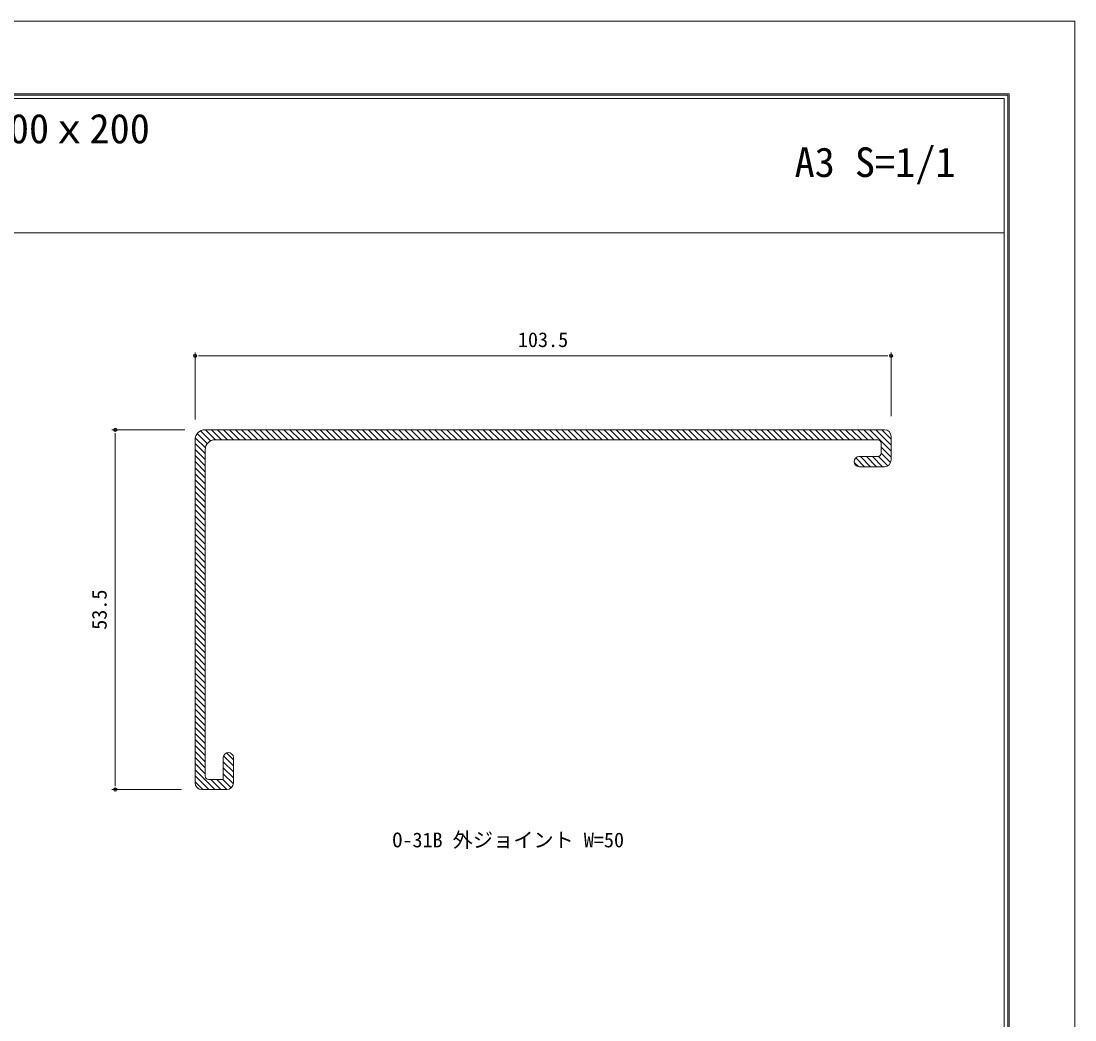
# Model space of a CAD drawing. Units: millimetres on the paper. Extents: x -210 to 210, y -148 to 149.
# Drawn here: x 53.3 to 210, y 0 to 148.5 of the extents above; entities that cross this region are included whole.
import ezdxf
from ezdxf.enums import TextEntityAlignment as Align

# ---------------------------------------------------------------- set-up
doc = ezdxf.new("R2010")
doc.units = ezdxf.units.MM
for name, color, linetype, lineweight in [('0-0_0', 7, 'Continuous', 9), ('0-1_1-1図枠', 3, 'Continuous', 18), ('0-3_2-1寸法', 7, 'Continuous', 9), ('0-4_Defpoints', 7, 'Continuous', 9), ('0-6_5-1実寸型', 1, 'Continuous', 18), ('0-7_6-1ハッチング', 6, 'Continuous', 18)]:
    doc.layers.add(name, color=color, linetype=linetype, lineweight=lineweight)
doc.layers.add('0-5_1-4文字', color=7, linetype='Continuous')
doc.styles.add('ＭＳ ゴシック', font='')
doc.styles.get('ＭＳ ゴシック').set_extended_font_data('MS Gothic')

# ---------------------------------------------------------------- blocks, each defined once
blk = doc.blocks.new('_Dot')
at = {"layer": '0-0_0'}
for p, q in [((-4, 0), (-8, 0)), ((2, 0), (-2, 0))]:
    blk.add_line(p, q, dxfattribs=at)
blk.add_circle((0, 0), 2, dxfattribs=at)

msp = doc.modelspace()

# ---------------------------------------------------------------- linework, layer by layer
at = {"layer": '0-1_1-1図枠'}
for p, q in [((-199.991, 137.502), (200.009, 137.502)), ((-199.491, 137.002), (199.509, 137.002)), ((199.509, 137.002), (199.509, -136.998)), ((200.009, 137.502), (200.009, -137.498)), ((-199.491, 117.002), (199.509, 117.002))]:
    msp.add_line(p, q, dxfattribs=at)
at = {"layer": '0-3_2-1寸法'}
for p, q in [((79.181, 89.252), (79.181, 99.252)), ((80.181, 98.752), (181.681, 98.752)), ((182.681, 89.752), (182.681, 99.252)), ((77.681, 87.752), (66.823, 87.752)), ((67.323, 35.252), (67.323, 86.752)), ((77.181, 34.252), (66.823, 34.252))]:
    msp.add_line(p, q, dxfattribs=at)
at = {"layer": '0-4_Defpoints'}
for p, q in [((-200.191, 137.702), (200.209, 137.702)), ((-200.191, 137.702), (200.209, 137.702)), ((200.209, 137.702), (200.209, -137.698)), ((200.209, 137.702), (200.209, -137.698))]:
    msp.add_line(p, q, dxfattribs=at)
msp.add_lwpolyline([(-209.991, -148.498), (-209.991, 148.502), (210.009, 148.502), (210.009, -148.498)], close=True, dxfattribs=at)
at = {"layer": '0-6_5-1実寸型'}
for p, q in [((80.681, 87.752), (181.681, 87.752)), ((79.181, 35.252), (79.181, 86.252)), ((180.681, 86.252), (82.181, 86.252)), ((182.681, 86.752), (182.681, 83.252)), ((80.681, 84.752), (80.681, 36.252)), ((181.181, 84.252), (181.181, 85.752)), ((177.931, 83.752), (180.681, 83.752)), ((181.681, 82.252), (177.931, 82.252)), ((83.381, 35.752), (83.381, 39.002)), ((84.881, 39.002), (84.881, 35.252)), ((81.181, 35.752), (83.381, 35.752)), ((83.881, 34.252), (80.181, 34.252))]:
    msp.add_line(p, q, dxfattribs=at)
for centre, radius, start, end in [((80.681, 86.252), 1.5, 90, 180), ((181.681, 86.752), 1, 0, 90), ((82.181, 84.752), 1.5, 90, 180), ((180.681, 85.752), 0.5, 0, 90), ((177.931, 83.002), 0.75, 90, 270), ((180.681, 84.252), 0.5, 270, 0), ((181.681, 83.252), 1, 270, 0), ((84.131, 39.002), 0.75, 0, 180), ((81.181, 36.252), 0.5, 180, 270), ((80.181, 35.252), 1, 180, 270), ((83.881, 35.252), 1, 270, 0)]:
    msp.add_arc(centre, radius, start, end, dxfattribs=at)
at = {"layer": '0-7_6-1ハッチング'}
for p, q in [((82.218, 86.252), (80.718, 87.752)), ((83.116, 86.252), (81.616, 87.752)), ((84.014, 86.252), (82.514, 87.752)), ((84.912, 86.252), (83.412, 87.752)), ((85.81, 86.252), (84.31, 87.752)), ((86.708, 86.252), (85.208, 87.752)), ((87.606, 86.252), (86.106, 87.752)), ((88.504, 86.252), (87.004, 87.752)), ((89.402, 86.252), (87.902, 87.752)), ((90.3, 86.252), (88.8, 87.752)), ((91.198, 86.252), (89.698, 87.752)), ((92.096, 86.252), (90.596, 87.752)), ((92.994, 86.252), (91.494, 87.752)), ((93.892, 86.252), (92.392, 87.752)), ((94.79, 86.252), (93.29, 87.752)), ((95.688, 86.252), (94.188, 87.752)), ((96.586, 86.252), (95.086, 87.752)), ((97.484, 86.252), (95.984, 87.752)), ((98.382, 86.252), (96.882, 87.752)), ((99.28, 86.252), (97.78, 87.752)), ((100.178, 86.252), (98.678, 87.752)), ((101.076, 86.252), (99.576, 87.752)), ((101.974, 86.252), (100.474, 87.752)), ((102.872, 86.252), (101.372, 87.752)), ((103.77, 86.252), (102.27, 87.752)), ((104.669, 86.252), (103.169, 87.752)), ((105.567, 86.252), (104.067, 87.752)), ((106.465, 86.252), (104.965, 87.752)), ((107.363, 86.252), (105.863, 87.752)), ((108.261, 86.252), (106.761, 87.752)), ((109.159, 86.252), (107.659, 87.752)), ((110.057, 86.252), (108.557, 87.752)), ((110.955, 86.252), (109.455, 87.752)), ((111.853, 86.252), (110.353, 87.752)), ((112.751, 86.252), (111.251, 87.752)), ((113.649, 86.252), (112.149, 87.752)), ((114.547, 86.252), (113.047, 87.752)), ((115.445, 86.252), (113.945, 87.752)), ((116.343, 86.252), (114.843, 87.752)), ((117.241, 86.252), (115.741, 87.752)), ((118.139, 86.252), (116.639, 87.752)), ((119.037, 86.252), (117.537, 87.752)), ((119.935, 86.252), (118.435, 87.752)), ((120.833, 86.252), (119.333, 87.752)), ((121.731, 86.252), (120.231, 87.752)), ((122.629, 86.252), (121.129, 87.752)), ((123.527, 86.252), (122.027, 87.752)), ((124.425, 86.252), (122.925, 87.752)), ((125.323, 86.252), (123.823, 87.752)), ((126.221, 86.252), (124.721, 87.752)), ((127.119, 86.252), (125.619, 87.752)), ((128.017, 86.252), (126.517, 87.752)), ((128.915, 86.252), (127.415, 87.752)), ((129.813, 86.252), (128.313, 87.752)), ((130.711, 86.252), (129.211, 87.752)), ((131.609, 86.252), (130.109, 87.752)), ((132.507, 86.252), (131.007, 87.752)), ((133.405, 86.252), (131.905, 87.752)), ((134.303, 86.252), (132.803, 87.752)), ((135.201, 86.252), (133.701, 87.752)), ((136.099, 86.252), (134.599, 87.752)), ((136.997, 86.252), (135.497, 87.752)), ((137.895, 86.252), (136.395, 87.752)), ((138.793, 86.252), (137.293, 87.752)), ((139.692, 86.252), (138.192, 87.752)), ((140.59, 86.252), (139.09, 87.752)), ((141.488, 86.252), (139.988, 87.752)), ((142.386, 86.252), (140.886, 87.752)), ((143.284, 86.252), (141.784, 87.752)), ((144.182, 86.252), (142.682, 87.752)), ((145.08, 86.252), (143.58, 87.752)), ((145.978, 86.252), (144.478, 87.752)), ((146.876, 86.252), (145.376, 87.752)), ((147.774, 86.252), (146.274, 87.752)), ((148.672, 86.252), (147.172, 87.752)), ((149.57, 86.252), (148.07, 87.752)), ((150.468, 86.252), (148.968, 87.752)), ((151.366, 86.252), (149.866, 87.752)), ((152.264, 86.252), (150.764, 87.752)), ((153.162, 86.252), (151.662, 87.752)), ((154.06, 86.252), (152.56, 87.752)), ((154.958, 86.252), (153.458, 87.752)), ((155.856, 86.252), (154.356, 87.752)), ((156.754, 86.252), (155.254, 87.752)), ((157.652, 86.252), (156.152, 87.752)), ((158.55, 86.252), (157.05, 87.752)), ((159.448, 86.252), (157.948, 87.752)), ((160.346, 86.252), (158.846, 87.752)), ((161.244, 86.252), (159.744, 87.752)), ((162.142, 86.252), (160.642, 87.752)), ((163.04, 86.252), (161.54, 87.752)), ((163.938, 86.252), (162.438, 87.752)), ((164.836, 86.252), (163.336, 87.752)), ((165.734, 86.252), (164.234, 87.752)), ((166.632, 86.252), (165.132, 87.752)), ((167.53, 86.252), (166.03, 87.752)), ((168.428, 86.252), (166.928, 87.752)), ((169.326, 86.252), (167.826, 87.752)), ((170.224, 86.252), (168.724, 87.752)), ((171.122, 86.252), (169.622, 87.752)), ((172.02, 86.252), (170.52, 87.752)), ((172.918, 86.252), (171.418, 87.752)), ((173.816, 86.252), (172.316, 87.752)), ((174.715, 86.252), (173.215, 87.752)), ((175.613, 86.252), (174.113, 87.752)), ((176.511, 86.252), (175.011, 87.752)), ((177.409, 86.252), (175.909, 87.752)), ((178.307, 86.252), (176.807, 87.752)), ((179.205, 86.252), (177.705, 87.752)), ((180.103, 86.252), (178.603, 87.752)), ((182.681, 84.571), (179.501, 87.752)), ((182.681, 85.469), (180.399, 87.752)), ((182.681, 86.367), (181.297, 87.752)), ((80.714, 85.062), (79.214, 86.562)), ((80.999, 85.675), (79.499, 87.175)), ((81.489, 86.083), (79.989, 87.583)), ((80.681, 84.196), (79.181, 85.696)), ((80.681, 83.298), (79.181, 84.798)), ((182.681, 83.673), (181.181, 85.173)), ((80.681, 82.4), (79.181, 83.9)), ((178.715, 82.252), (177.418, 83.549)), ((179.613, 82.252), (178.113, 83.752)), ((180.511, 82.252), (179.011, 83.752)), ((181.409, 82.252), (179.909, 83.752)), ((182.176, 82.383), (180.794, 83.765)), ((182.6, 82.857), (181.181, 84.275)), ((80.681, 81.502), (79.181, 83.002)), ((80.681, 80.604), (79.181, 82.104)), ((177.806, 82.263), (177.192, 82.877)), ((80.681, 79.706), (79.181, 81.206)), ((80.681, 78.808), (79.181, 80.308)), ((80.681, 77.91), (79.181, 79.41)), ((80.681, 77.012), (79.181, 78.512)), ((80.681, 76.114), (79.181, 77.614)), ((80.681, 75.216), (79.181, 76.716)), ((80.681, 74.318), (79.181, 75.818)), ((80.681, 73.42), (79.181, 74.92)), ((80.681, 72.522), (79.181, 74.022)), ((80.681, 71.624), (79.181, 73.124)), ((80.681, 70.726), (79.181, 72.226)), ((80.681, 69.828), (79.181, 71.328)), ((80.681, 68.93), (79.181, 70.43)), ((80.681, 68.032), (79.181, 69.532)), ((80.681, 67.134), (79.181, 68.634)), ((80.681, 66.236), (79.181, 67.736)), ((80.681, 65.338), (79.181, 66.838)), ((80.681, 64.44), (79.181, 65.94)), ((80.681, 63.542), (79.181, 65.042)), ((80.681, 62.644), (79.181, 64.144)), ((80.681, 61.746), (79.181, 63.246)), ((80.681, 60.848), (79.181, 62.348)), ((80.681, 59.95), (79.181, 61.45)), ((80.681, 59.052), (79.181, 60.552)), ((80.681, 58.154), (79.181, 59.654)), ((80.681, 57.256), (79.181, 58.756)), ((80.681, 56.358), (79.181, 57.858)), ((80.681, 55.46), (79.181, 56.96)), ((80.681, 54.562), (79.181, 56.062)), ((80.681, 53.664), (79.181, 55.164)), ((80.681, 52.766), (79.181, 54.266)), ((80.681, 51.867), (79.181, 53.367)), ((80.681, 50.969), (79.181, 52.469)), ((80.681, 50.071), (79.181, 51.571)), ((80.681, 49.173), (79.181, 50.673)), ((80.681, 48.275), (79.181, 49.775)), ((80.681, 47.377), (79.181, 48.877)), ((80.681, 46.479), (79.181, 47.979)), ((80.681, 45.581), (79.181, 47.081)), ((80.681, 44.683), (79.181, 46.183)), ((80.681, 43.785), (79.181, 45.285)), ((80.681, 42.887), (79.181, 44.387)), ((80.681, 41.989), (79.181, 43.489)), ((80.681, 41.091), (79.181, 42.591)), ((80.681, 40.193), (79.181, 41.693)), ((80.681, 39.295), (79.181, 40.795)), ((80.681, 38.397), (79.181, 39.897)), ((84.881, 37.789), (83.423, 39.248)), ((84.881, 38.687), (83.865, 39.703)), ((80.681, 37.499), (79.181, 38.999)), ((80.681, 36.601), (79.181, 38.101)), ((84.881, 36.891), (83.381, 38.391)), ((82.132, 34.252), (79.181, 37.203)), ((81.234, 34.252), (79.181, 36.305)), ((84.881, 35.993), (83.381, 37.493)), ((84.871, 35.106), (83.381, 36.595)), ((80.336, 34.252), (79.181, 35.407)), ((83.03, 34.252), (81.53, 35.752)), ((83.927, 34.253), (82.428, 35.752)), ((84.56, 34.518), (83.326, 35.752))]:
    msp.add_line(p, q, dxfattribs=at)

# ---------------------------------------------------------------- block references
at = {"layer": '0-3_2-1寸法', "xscale": 0.125, "yscale": 0.125}
for p, rotation in [((79.181, 98.752), 180), ((67.323, 87.752), 90), ((67.323, 34.252), 270)]:
    msp.add_blockref('_Dot', p, dxfattribs=dict(at, rotation=rotation))
msp.add_blockref('_Dot', (182.681, 98.752), dxfattribs=at)

# ---------------------------------------------------------------- texts
at = {"layer": '0-3_2-1寸法', "style": 'ＭＳ ゴシック'}
for s, p in [('103.5', (127.181, 99.377)), ('O-31B 外ジョイント W=50', (108.515, 25.002))]:
    msp.add_text(s, height=2.199, dxfattribs=at).set_placement(p, align=Align.BOTTOM_LEFT)
msp.add_text('53.5', height=2.199, rotation=90, dxfattribs=at).set_placement((66.698, 58.002), align=Align.BOTTOM_LEFT)
at = {"layer": '0-5_1-4文字', "style": 'ＭＳ ゴシック'}
for s, p in [('コーナー 200ｘ200', (21.509, 129.002)), ('A3 S=1/1', (168.322, 124.002))]:
    msp.add_text(s, height=4.399, dxfattribs=at).set_placement(p, align=Align.BOTTOM_LEFT)

doc.saveas('drawing.dxf')
